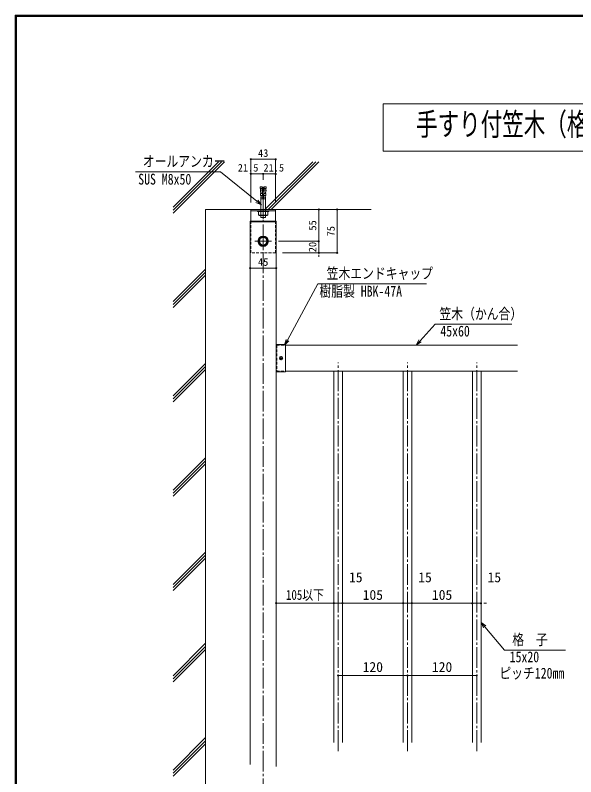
# Model space of a CAD drawing. Units: millimetres at full size. Extents: x -3425 to 3421, y -1129 to 1133.
# Drawn here: x -3425 to -2454, y -187 to 1133 of the extents above; entities that cross this region are included whole.
import ezdxf
from ezdxf.enums import TextEntityAlignment as Align

# ---------------------------------------------------------------- set-up
doc = ezdxf.new("R2010")
doc.units = ezdxf.units.MM
doc.header["$LTSCALE"] = 4
doc.header["$PDMODE"] = 32
doc.header["$PDSIZE"] = 2
doc.linetypes.add('CHAIN2', pattern=[12, 9, -1, 1, -1])
doc.linetypes.add('DASHED1', pattern=[1.8, 1.2, -0.6])
for name, color, linetype, lineweight in [('0-0_0', 7, 'Continuous', 18), ('0-1_1手摺寸法', 3, 'Continuous', 9), ('0-2_1寸法', 3, 'Continuous', 18), ('0-3_2躯体線', 4, 'Continuous', 9), ('0-4_3中心線', 2, 'CHAIN2', 18), ('0-5_41ｱﾙﾐ', 6, 'Continuous', 18), ('0-6_42ｱﾙﾐ部品', 6, 'Continuous', 18), ('0-9_6ﾊｯﾁﾝｸﾞ', 4, 'Continuous', 9), ('1-2_WAKU', 7, 'Continuous', 18), ('1-3_WHITE', 7, 'Continuous', 18)]:
    doc.layers.add(name, color=color, linetype=linetype, lineweight=lineweight)
doc.styles.add('ＭＳ ゴシック', font='')
doc.styles.get('ＭＳ ゴシック').set_extended_font_data('MS Gothic')

msp = doc.modelspace()

# ---------------------------------------------------------------- linework, layer by layer
at = {"layer": '0-0_0'}
for p, q in [((-2972.665, 774.947), (-3017.665, 774.947)), ((-3017.664, -165.552), (-3017.664, 776.447)), ((-2972.664, 776.447), (-3017.664, 776.447)), ((-2972.664, 776.447), (-2972.664, -168.992)), ((-2972.664, 562.277), (-2956.664, 562.277)), ((-2972.664, 562.277), (-2972.664, 515.277)), ((-2956.664, 562.277), (-2956.664, 515.277)), ((-2956.664, 561.277), (-2554.294, 561.277)), ((-2956.664, 561.277), (-2956.664, 516.277)), ((-2972.664, 515.277), (-2956.664, 515.277)), ((-2956.664, 516.277), (-2554.294, 516.277))]:
    msp.add_line(p, q, dxfattribs=at)
at = {"layer": '0-0_0', "linetype": 'DASHED1'}
for p, q in [((-2971.664, 561.277), (-2971.664, 516.277)), ((-2971.664, 561.277), (-2956.664, 561.277)), ((-2971.664, 516.277), (-2956.664, 516.277))]:
    msp.add_line(p, q, dxfattribs=at)
at = {"layer": '0-0_0'}
for points in [[(-2242.59, 897.441), (-2787.508, 897.441), (-2787.508, 979.767), (-2242.59, 979.767)], [(-2999.414, 748.808), (-3003.664, 741.447), (-2999.414, 734.086), (-2990.914, 734.086), (-2986.664, 741.447), (-2990.914, 748.808)]]:
    msp.add_lwpolyline(points, close=True, dxfattribs=at)
for points in [[(-2998.223, 804.478), (-3006, 810.764), (-3069.299, 861.916), (-3216.47, 861.916)], [(-3004.316, 812.848), (-2998.223, 804.478), (-3007.685, 808.68)], [(-2958.011, 561.277), (-2953.246, 570.069), (-2900.321, 667.72), (-2712.422, 667.72)], [(-2729.948, 561.277), (-2723.235, 568.689), (-2697.042, 597.605), (-2564.565, 597.605)], [(-2955.602, 571.346), (-2958.011, 561.277), (-2950.89, 568.792)], [(-2721.249, 566.89), (-2729.948, 561.277), (-2725.221, 570.488)], [(-2613.247, 71.543), (-2617.664, 80.906), (-2609.157, 75.006)], [(-2617.664, 80.906), (-2611.202, 73.274), (-2577.118, 33.025), (-2471.084, 33.025)]]:
    msp.add_lwpolyline(points, dxfattribs=at)
msp.add_circle((-2995.164, 741.447), 9, dxfattribs=at)
at = {"layer": '0-1_1手摺寸法', "lineweight": 18}
for p, q in [((-3016.664, 808.447), (-3016.664, 883.528)), ((-3016.664, 883.528), (-2973.664, 883.528)), ((-2977.264, 883.528), (-3013.064, 883.528)), ((-2973.664, 808.447), (-2973.664, 883.528)), ((-3016.664, 808.447), (-3016.664, 858.084)), ((-3016.664, 858.084), (-2995.164, 858.084)), ((-2998.764, 858.084), (-3013.064, 858.084)), ((-2995.164, 847.96), (-2995.164, 858.084)), ((-2995.164, 847.96), (-2995.164, 858.084)), ((-2995.164, 858.084), (-2973.664, 858.084)), ((-2977.264, 858.084), (-2991.564, 858.084)), ((-2973.664, 808.447), (-2973.664, 858.084)), ((-3016.664, 776.447), (-3016.664, 796.447)), ((-2973.664, 796.447), (-3016.664, 796.447)), ((-2973.664, 793.947), (-3016.664, 793.947)), ((-2973.664, 776.447), (-2973.664, 796.447)), ((-2952.104, 796.447), (-2898.936, 796.447)), ((-2952.104, 796.447), (-2867.047, 796.447)), ((-2898.936, 796.447), (-2898.936, 741.447)), ((-2898.936, 745.047), (-2898.936, 792.847)), ((-2867.047, 796.447), (-2867.047, 721.447)), ((-2867.047, 725.047), (-2867.047, 792.847)), ((-2968.64, 741.447), (-2898.936, 741.447)), ((-2968.64, 741.447), (-2898.936, 741.447)), ((-2898.936, 745.047), (-2898.936, 748.647)), ((-2898.936, 741.447), (-2898.936, 721.447)), ((-2898.936, 721.447), (-2898.936, 741.447)), ((-2961.664, 721.447), (-2898.936, 721.447)), ((-2961.664, 721.447), (-2867.047, 721.447)), ((-2898.936, 717.847), (-2898.936, 714.247)), ((-3017.665, 709.447), (-3017.665, 694.731)), ((-2972.665, 709.447), (-2972.665, 694.731)), ((-3017.665, 694.731), (-2972.665, 694.731)), ((-2976.265, 694.731), (-3014.065, 694.731)), ((-2872.664, 114.018), (-2972.664, 114.018)), ((-2968.064, 114.018), (-2877.264, 114.018)), ((-2877.264, 114.018), (-2881.864, 114.018)), ((-2872.664, 114.018), (-2857.664, 114.018)), ((-2857.664, 114.018), (-2872.664, 114.018)), ((-2752.664, 114.018), (-2857.664, 114.018)), ((-2853.064, 114.018), (-2848.464, 114.018)), ((-2752.664, 114.018), (-2737.664, 114.018)), ((-2737.664, 114.018), (-2752.664, 114.018)), ((-2632.664, 114.018), (-2737.664, 114.018)), ((-2733.064, 114.018), (-2728.464, 114.018)), ((-2632.664, 114.018), (-2617.664, 114.018)), ((-2617.664, 114.018), (-2632.664, 114.018)), ((-2613.064, 114.018), (-2608.464, 114.018))]:
    msp.add_line(p, q, dxfattribs=at)
for points in [[(-2853.064, 114.018), (-2757.264, 114.018), (-2761.864, 114.018)], [(-2733.064, 114.018), (-2637.264, 114.018), (-2641.864, 114.018)]]:
    msp.add_lwpolyline(points, dxfattribs=at)
at = {"layer": '0-1_1手摺寸法'}
for p in [(-3016.664, 883.528), (-2973.664, 883.528), (-3016.664, 858.084), (-2995.164, 858.084), (-2973.664, 858.084), (-2898.936, 796.447), (-2867.047, 796.447), (-2898.936, 741.447), (-2898.936, 721.447), (-2867.047, 721.447), (-3017.665, 694.731), (-2972.665, 694.731), (-2972.664, 114.018), (-2872.664, 114.018), (-2857.664, 114.018), (-2752.664, 114.018), (-2737.664, 114.018), (-2632.664, 114.018), (-2617.664, 114.018)]:
    msp.add_point(p, dxfattribs=at)
at = {"layer": '0-2_1寸法'}
for p, q in [((-2745.164, -10.957), (-2865.164, -10.957)), ((-2860.564, -10.957), (-2749.764, -10.957)), ((-2625.164, -10.957), (-2745.164, -10.957)), ((-2740.564, -10.957), (-2629.764, -10.957))]:
    msp.add_line(p, q, dxfattribs=at)
for p in [(-2865.164, -10.957), (-2745.164, -10.957), (-2625.164, -10.957)]:
    msp.add_point(p, dxfattribs=at)
at = {"layer": '0-3_2躯体線'}
for p, q in [((-3151.386, 795.28), (-3067.466, 879.2)), ((-3151.386, 800.573), (-3072.759, 879.2)), ((-3151.386, 789.986), (-3062.172, 879.2)), ((-2992.026, 796.447), (-2909.273, 879.2)), ((-2986.733, 796.447), (-2903.98, 879.2)), ((-2981.44, 796.447), (-2898.686, 879.2)), ((-3095.164, 796.447), (-3095.164, -648.723)), ((-2808.007, 796.447), (-3095.164, 796.447)), ((-3151.386, 637.087), (-3095.164, 693.309)), ((-3151.386, 631.794), (-3095.164, 688.016)), ((-3151.386, 626.5), (-3095.164, 682.722)), ((-3151.386, 473.601), (-3095.164, 529.823)), ((-3151.386, 468.307), (-3095.164, 524.53)), ((-3151.386, 463.014), (-3095.164, 519.236)), ((-3151.386, 310.115), (-3095.164, 366.337)), ((-3151.386, 304.821), (-3095.164, 361.043)), ((-3151.386, 299.528), (-3095.164, 355.75)), ((-3151.386, 146.629), (-3095.164, 202.851)), ((-3151.386, 141.335), (-3095.164, 197.557)), ((-3151.386, 136.042), (-3095.164, 192.264)), ((-3151.386, -11.564), (-3095.164, 44.658)), ((-3151.386, -16.858), (-3095.164, 39.365)), ((-3151.386, -22.151), (-3095.164, 34.071)), ((-3151.386, -175.05), (-3095.164, -118.828)), ((-3151.386, -180.344), (-3095.164, -124.122)), ((-3151.386, -185.637), (-3095.164, -129.415))]:
    msp.add_line(p, q, dxfattribs=at)
at = {"layer": '0-4_3中心線'}
for p, q in [((-2995.164, 779.564), (-2995.164, 835.96)), ((-2995.164, 818.306), (-2995.164, -648.723)), ((-2995.164, 726.922), (-2995.164, 755.972)), ((-3009.689, 741.447), (-2980.64, 741.447)), ((-2865.164, -142.086), (-2865.164, 531.277)), ((-2745.164, -142.086), (-2745.164, 531.277)), ((-2625.164, -142.086), (-2625.164, 531.277))]:
    msp.add_line(p, q, dxfattribs=at)
at = {"layer": '0-5_41ｱﾙﾐ', "linetype": 'DASHED1'}
for p, q in [((-3016.664, 776.447), (-3016.664, 721.447)), ((-2973.664, 776.447), (-2973.664, 721.447)), ((-2973.664, 721.447), (-3016.664, 721.447))]:
    msp.add_line(p, q, dxfattribs=at)
at = {"layer": '0-6_42ｱﾙﾐ部品'}
for p, q in [((-2996.952, 835.96), (-3000.405, 835.76)), ((-3000.231, 832.748), (-3000.405, 835.76)), ((-3000.231, 832.748), (-2996.751, 832.949)), ((-2999.559, 829.782), (-2999.732, 832.777)), ((-2995.664, 814.507), (-2996.911, 835.962)), ((-2994.664, 814.507), (-2993.418, 835.962)), ((-2990.098, 832.748), (-2993.578, 832.949)), ((-2993.376, 835.96), (-2989.924, 835.76)), ((-2990.77, 829.782), (-2990.597, 832.777)), ((-2990.098, 832.748), (-2989.924, 835.76)), ((-3000.058, 829.753), (-2996.578, 829.954)), ((-2999.886, 826.758), (-3000.058, 829.753)), ((-2999.886, 826.758), (-2996.406, 826.959)), ((-2999.732, 824.097), (-2996.25, 824.298)), ((-2999.559, 821.102), (-2999.732, 824.097)), ((-2999.54, 820.768), (-2999.713, 823.763)), ((-2999.54, 820.768), (-2996.06, 820.969)), ((-2999.233, 824.126), (-2999.386, 826.787)), ((-2999.233, 824.126), (-2999.382, 826.702)), ((-2998.888, 818.136), (-2999.041, 820.797)), ((-2998.868, 817.802), (-2999.041, 820.797)), ((-2990.789, 820.768), (-2994.269, 820.969)), ((-2990.597, 824.097), (-2994.079, 824.298)), ((-2990.443, 826.758), (-2993.923, 826.959)), ((-2990.27, 829.753), (-2993.751, 829.954)), ((-2991.461, 817.802), (-2991.288, 820.797)), ((-2991.441, 818.136), (-2991.288, 820.797)), ((-2991.096, 824.126), (-2990.942, 826.787)), ((-2991.096, 824.126), (-2990.947, 826.702)), ((-2990.789, 820.768), (-2990.616, 823.763)), ((-2990.77, 821.102), (-2990.597, 824.097)), ((-2990.443, 826.758), (-2990.27, 829.753)), ((-2999.367, 817.773), (-2995.887, 817.974)), ((-2999.194, 814.778), (-2999.367, 817.773)), ((-2995.7, 814.98), (-2999.194, 814.778)), ((-2999.145, 793.947), (-2999.194, 814.778)), ((-2994.664, 814.507), (-2995.664, 814.507)), ((-2994.628, 814.98), (-2991.134, 814.778)), ((-2990.962, 817.773), (-2994.442, 817.974)), ((-2991.164, 793.947), (-2991.164, 815.009)), ((-2991.134, 814.778), (-2990.962, 817.773)), ((-3005.164, 793.947), (-2985.164, 793.947)), ((-3005.164, 792.962), (-3005.164, 793.947)), ((-3005.164, 792.962), (-2985.164, 792.962)), ((-3003.164, 786.962), (-3003.164, 792.962)), ((-2999.164, 786.962), (-2999.164, 792.962)), ((-2991.164, 786.962), (-2991.164, 792.962)), ((-2987.164, 786.962), (-2987.164, 792.962)), ((-2985.164, 792.962), (-2985.164, 793.947)), ((-3003.164, 786.962), (-2987.164, 786.962)), ((-3001.164, 785.962), (-2989.164, 785.962)), ((-2999.164, 782.764), (-2999.164, 785.962)), ((-2999.164, 782.764), (-2991.164, 782.764)), ((-2991.164, 782.764), (-2991.164, 785.962)), ((-2872.664, -127.086), (-2872.664, 516.277)), ((-2857.664, -127.086), (-2857.664, 516.277)), ((-2752.664, -127.086), (-2752.664, 516.277)), ((-2737.664, -127.086), (-2737.664, 516.277)), ((-2632.664, -127.086), (-2632.664, 516.277)), ((-2617.664, -127.086), (-2617.664, 516.277))]:
    msp.add_line(p, q, dxfattribs=at)
for centre, radius, start, end in [((-3001.164, 788.462), 2.5, 216.87, 323.13), ((-2995.164, 794.462), 8.5, 241.928, 298.072), ((-2989.164, 788.462), 2.5, 216.87, 323.13)]:
    msp.add_arc(centre, radius, start, end, dxfattribs=at)
at = {"layer": '0-9_6ﾊｯﾁﾝｸﾞ'}
for p, q in [((-2964.54, 541.181), (-2964.54, 539.652)), ((-2963.79, 541.181), (-2964.54, 541.181)), ((-2964.164, 535.477), (-2964.164, 542.077)), ((-2963.79, 541.181), (-2963.79, 539.652)), ((-2967.464, 538.777), (-2960.864, 538.777)), ((-2965.04, 539.152), (-2966.568, 539.152)), ((-2966.568, 538.402), (-2966.568, 539.152)), ((-2965.04, 538.402), (-2966.568, 538.402)), ((-2964.54, 536.373), (-2964.54, 537.902)), ((-2963.79, 536.373), (-2964.54, 536.373)), ((-2963.79, 536.373), (-2963.79, 537.902)), ((-2963.29, 539.152), (-2961.76, 539.152)), ((-2963.29, 538.402), (-2961.76, 538.402)), ((-2961.76, 538.402), (-2961.76, 539.152))]:
    msp.add_line(p, q, dxfattribs=at)
msp.add_circle((-2964.164, 538.777), 3, dxfattribs=at)
for centre, start, end in [((-2965.04, 539.652), 270, 0), ((-2965.04, 537.902), 0, 90), ((-2963.29, 539.652), 180, 270), ((-2963.29, 537.902), 90, 180)]:
    msp.add_arc(centre, 0.5, start, end, dxfattribs=at)
at = {"layer": '1-2_WAKU'}
for p, q in [((-3424.76, 1133.2), (-3424.76, -1129.2)), ((-222.36, 1133.2), (-3424.76, 1133.2)), ((-3424.16, 1132.6), (-3424.16, -1128.6)), ((-222.96, 1132.6), (-3424.16, 1132.6)), ((-3423.56, 1132), (-3423.56, -1128)), ((-223.56, 1132), (-3423.56, 1132)), ((-3422.96, 1131.4), (-3422.96, -1127.4)), ((-224.16, 1131.4), (-3422.96, 1131.4)), ((-3422.36, 1130.8), (-3422.36, -1126.8)), ((-224.76, 1130.8), (-3422.36, 1130.8))]:
    msp.add_line(p, q, dxfattribs=at)
at = {"layer": '1-3_WHITE'}
msp.add_circle((-2995.164, 741.447), 6.5, dxfattribs=at)

# ---------------------------------------------------------------- texts
at = {"layer": '0-0_0', "style": 'ＭＳ ゴシック'}
for s, height, width, p in [('手すり付笠木（格子タイプ）', 39.1, 0.7, (-2730.396, 913.057)), ('オールアンカー', 18.77, 0.8, (-3203.716, 865.059)), ('SUS M8x50', 18.77, 0.8, (-3211.652, 834.075)), ('笠木エンドキャップ', 18.77, 0.8, (-2885.238, 670.863)), ('樹脂製 HBK-47A', 18.77, 0.8, (-2897.747, 639.879)), ('笠木（かん合）', 18.77, 0.8, (-2689.779, 600.748)), ('45x60', 18.77, 0.8, (-2688.224, 570.815)), ('格\u3000子', 18.77, 0.8, (-2563.618, 36.168)), ('15x20', 18.77, 0.8, (-2568.05, 6.235)), ('ピッチ120mm', 18.77, 0.8, (-2585.987, -22))]:
    msp.add_text(s, height=height, dxfattribs=dict(at, width=width)).set_placement(p, align=Align.BOTTOM_LEFT)
at = {"layer": '0-1_1手摺寸法', "style": 'ＭＳ ゴシック'}
for s, height, p in [('43', 13.14, (-3004.124, 883.776)), ('21.5', 13.14, (-3039.196, 858.332)), ('21.5', 13.14, (-2994.692, 858.332)), ('45', 13.14, (-3004.125, 694.979)), ('15', 17.27, (-2846.446, 145.33)), ('15', 17.27, (-2726.446, 145.33)), ('15', 17.27, (-2606.446, 145.33)), ('105', 17.27, (-2822.828, 114.836)), ('105', 17.27, (-2702.828, 114.836))]:
    msp.add_text(s, height=height, dxfattribs=at).set_placement(p, align=Align.BOTTOM_LEFT)
for s, p in [('55', (-2899.184, 759.987)), ('75', (-2867.295, 749.987)), ('20', (-2899.184, 722.487))]:
    msp.add_text(s, height=13.14, rotation=90, dxfattribs=at).set_placement(p, align=Align.BOTTOM_LEFT)
at = {"layer": '0-1_1手摺寸法', "color": 7, "style": 'ＭＳ ゴシック', "width": 0.8}
msp.add_text('105以下', height=17.27, dxfattribs=at).set_placement((-2955.637, 114.836), align=Align.BOTTOM_LEFT)
at = {"layer": '0-2_1寸法', "style": 'ＭＳ ゴシック'}
for p in [(-2822.828, -10.138), (-2702.828, -10.138)]:
    msp.add_text('120', height=17.27, dxfattribs=at).set_placement(p, align=Align.BOTTOM_LEFT)

doc.saveas('drawing.dxf')
